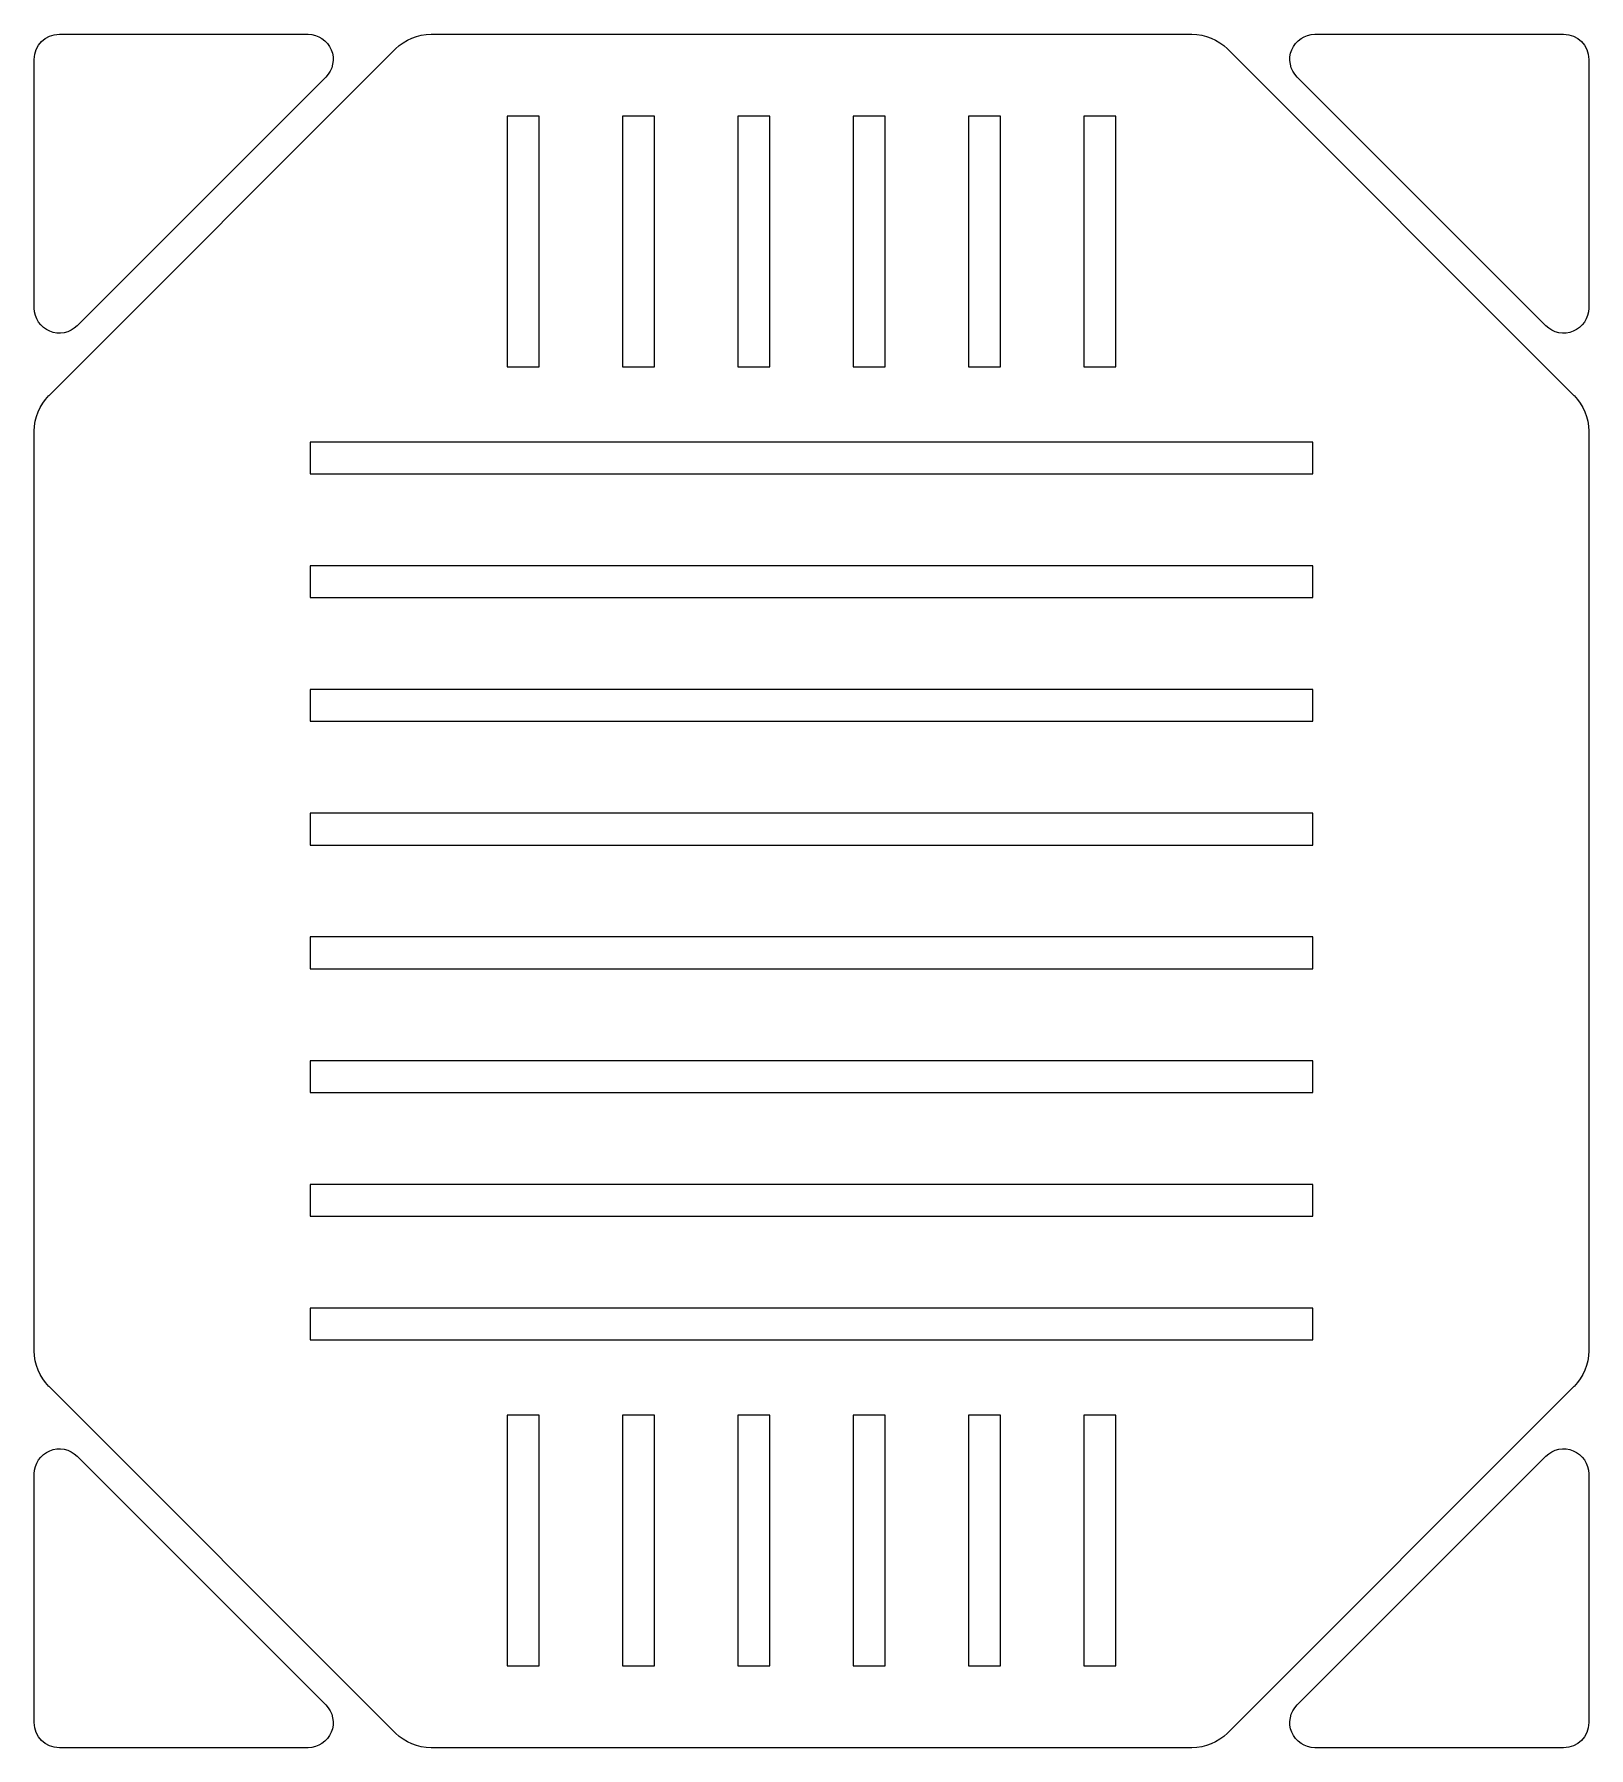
# Model space of a CAD drawing. Header units: centimetres. Extents: x -47 to 47, y -51 to 51.
import ezdxf

# ---------------------------------------------------------------- set-up
doc = ezdxf.new("R2010")
doc.units = ezdxf.units.CM
doc.header["$MEASUREMENT"] = 0
doc.layers.add('roofInner_1 v2_0', color=7, linetype='Continuous')

msp = doc.modelspace()

# ---------------------------------------------------------------- linework, layer by layer
at = {"layer": 'roofInner_1 v2_0'}
for p, q in [((-45.62, 29.63), (-24.88, 50.37)), ((-45, 51.25), (-30.12, 51.25)), ((-22.76, 51.25), (22.76, 51.25)), ((24.88, 50.37), (45.62, 29.63)), ((30.12, 51.25), (45, 51.25)), ((-46.5, 34.87), (-46.5, 49.75)), ((46.5, 49.75), (46.5, 34.87)), ((-29.06, 48.69), (-43.94, 33.81)), ((43.94, 33.81), (29.06, 48.69)), ((-16.3, 46.35), (-18.2, 46.35)), ((-18.2, 46.35), (-18.2, 31.35)), ((-16.3, 31.35), (-16.3, 46.35)), ((-11.3, 46.35), (-11.3, 31.35)), ((-9.4, 46.35), (-11.3, 46.35)), ((-9.4, 31.35), (-9.4, 46.35)), ((-4.4, 46.35), (-4.4, 31.35)), ((-2.5, 46.35), (-4.4, 46.35)), ((-2.5, 31.35), (-2.5, 46.35)), ((2.5, 46.35), (2.5, 31.35)), ((4.4, 46.35), (2.5, 46.35)), ((4.4, 31.35), (4.4, 46.35)), ((11.3, 46.35), (9.4, 46.35)), ((9.4, 46.35), (9.4, 31.35)), ((11.3, 31.35), (11.3, 46.35)), ((16.3, 46.35), (16.3, 31.35)), ((18.2, 46.35), (16.3, 46.35)), ((18.2, 31.35), (18.2, 46.35)), ((-18.2, 31.35), (-16.3, 31.35)), ((-11.3, 31.35), (-9.4, 31.35)), ((-4.4, 31.35), (-2.5, 31.35)), ((2.5, 31.35), (4.4, 31.35)), ((9.4, 31.35), (11.3, 31.35)), ((16.3, 31.35), (18.2, 31.35)), ((-46.5, -27.51), (-46.5, 27.51)), ((30, 26.85), (-30, 26.85)), ((-30, 26.85), (-30, 24.95)), ((30, 24.95), (30, 26.85)), ((46.5, 27.51), (46.5, -27.51)), ((-30, 24.95), (30, 24.95)), ((30, 19.45), (-30, 19.45)), ((-30, 19.45), (-30, 17.55)), ((30, 17.55), (30, 19.45)), ((-30, 17.55), (30, 17.55)), ((30, 12.05), (-30, 12.05)), ((-30, 12.05), (-30, 10.15)), ((30, 10.15), (30, 12.05)), ((-30, 10.15), (30, 10.15)), ((30, 4.65), (-30, 4.65)), ((-30, 4.65), (-30, 2.75)), ((30, 2.75), (30, 4.65)), ((-30, 2.75), (30, 2.75)), ((30, -2.75), (-30, -2.75)), ((-30, -2.75), (-30, -4.65)), ((30, -4.65), (30, -2.75)), ((-30, -4.65), (30, -4.65)), ((30, -10.15), (-30, -10.15)), ((-30, -10.15), (-30, -12.05)), ((30, -12.05), (30, -10.15)), ((-30, -12.05), (30, -12.05)), ((-30, -17.55), (-30, -19.45)), ((30, -17.55), (-30, -17.55)), ((30, -19.45), (30, -17.55)), ((-30, -19.45), (30, -19.45)), ((30, -24.95), (-30, -24.95)), ((-30, -24.95), (-30, -26.85)), ((30, -26.85), (30, -24.95)), ((-30, -26.85), (30, -26.85)), ((-24.88, -50.37), (-45.62, -29.63)), ((45.62, -29.63), (24.88, -50.37)), ((-18.2, -31.35), (-18.2, -46.35)), ((-16.3, -31.35), (-18.2, -31.35)), ((-16.3, -46.35), (-16.3, -31.35)), ((-9.4, -31.35), (-11.3, -31.35)), ((-11.3, -31.35), (-11.3, -46.35)), ((-9.4, -46.35), (-9.4, -31.35)), ((-4.4, -31.35), (-4.4, -46.35)), ((-2.5, -31.35), (-4.4, -31.35)), ((-2.5, -46.35), (-2.5, -31.35)), ((4.4, -31.35), (2.5, -31.35)), ((2.5, -31.35), (2.5, -46.35)), ((4.4, -46.35), (4.4, -31.35)), ((11.3, -31.35), (9.4, -31.35)), ((9.4, -31.35), (9.4, -46.35)), ((11.3, -46.35), (11.3, -31.35)), ((16.3, -31.35), (16.3, -46.35)), ((18.2, -31.35), (16.3, -31.35)), ((18.2, -46.35), (18.2, -31.35)), ((-43.94, -33.81), (-29.06, -48.69)), ((29.06, -48.69), (43.94, -33.81)), ((-46.5, -49.75), (-46.5, -34.87)), ((46.5, -34.87), (46.5, -49.75)), ((-18.2, -46.35), (-16.3, -46.35)), ((-11.3, -46.35), (-9.4, -46.35)), ((-4.4, -46.35), (-2.5, -46.35)), ((2.5, -46.35), (4.4, -46.35)), ((9.4, -46.35), (11.3, -46.35)), ((16.3, -46.35), (18.2, -46.35)), ((-30.12, -51.25), (-45, -51.25)), ((22.76, -51.25), (-22.76, -51.25)), ((45, -51.25), (30.12, -51.25))]:
    msp.add_line(p, q, dxfattribs=at)
at = {"layer": 'roofInner_1 v2_0', "extrusion": (0, 0, -1)}
for centre, radius, start, end in [((-45, 49.75), 1.5, 90, 180), ((45, 49.75), 1.5, 360, 90), ((30.12, 49.75), 1.5, 90, 225), ((22.76, 48.25), 3, 45, 90), ((-22.76, 48.25), 3, 90, 135), ((-30.12, 49.75), 1.5, 315, 90), ((45, 34.87), 1.5, 225, 360), ((-45, 34.87), 1.5, 180, 315), ((43.5, 27.51), 3, 0, 45), ((-43.5, 27.51), 3, 135, 180), ((43.5, -27.51), 3, 315, 360), ((-43.5, -27.51), 3, 180, 225), ((45, -34.87), 1.5, 360, 135), ((-45, -34.87), 1.5, 45, 180), ((30.12, -49.75), 1.5, 135, 270), ((-30.12, -49.75), 1.5, 270, 45), ((45, -49.75), 1.5, 270, 0), ((-45, -49.75), 1.5, 180, 270), ((22.76, -48.25), 3, 270, 315), ((-22.76, -48.25), 3, 225, 270)]:
    msp.add_arc(centre, radius, start, end, dxfattribs=at)

doc.saveas('drawing.dxf')
